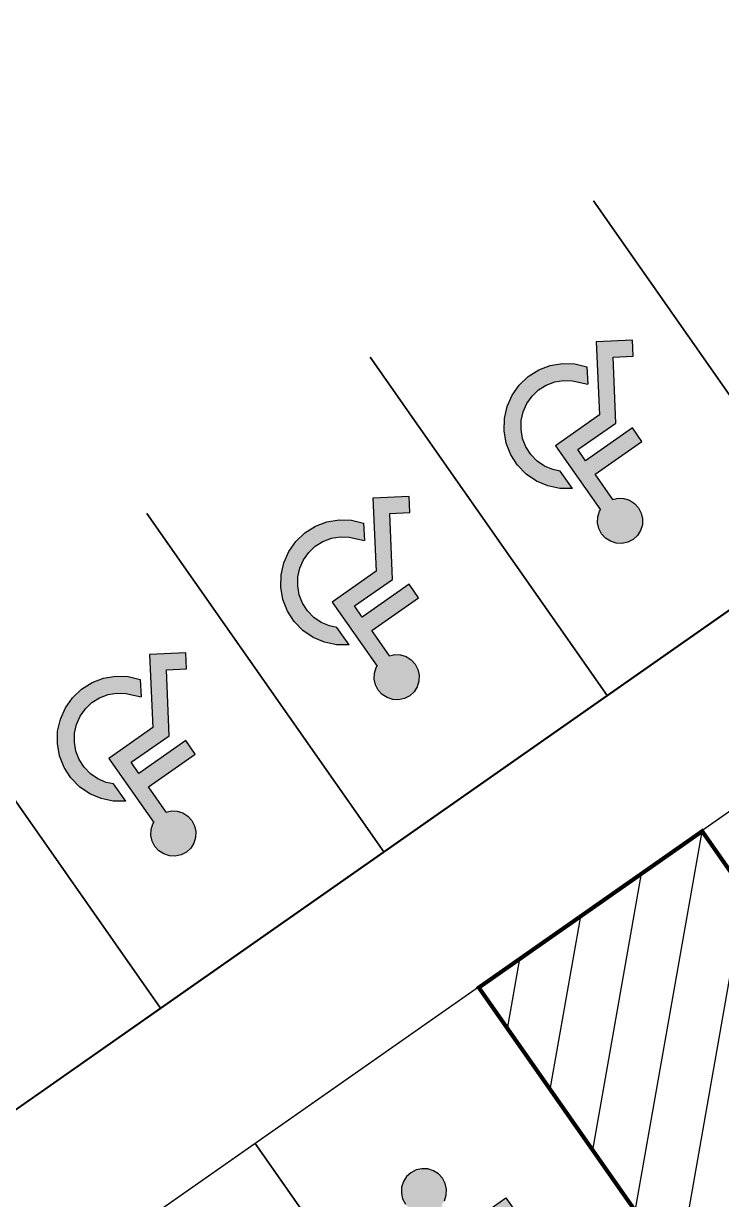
# Model space of a CAD drawing. Header units: millimetres. Extents: x 152904052 to 153933663, y 538271515 to 539240469.
# Drawn here: x 153315721 to 153324168, y 538655400 to 538669638 of the extents above; entities that cross this region are included whole.
import ezdxf

# ---------------------------------------------------------------- set-up
doc = ezdxf.new("R2010")
doc.units = ezdxf.units.MM
doc.layers.add('SCHM', color=9, linetype='Continuous')

msp = doc.modelspace()

# ---------------------------------------------------------------- hatches: boundary and pattern name
at = {"layer": 'SCHM'}
for points in [[(153323116.7, 538663827.1), (153323165, 538663774.3), (153323198.1, 538663710.8), (153323213.6, 538663641), (153323210.4, 538663569.5), (153323188.9, 538663501.2), (153323150.5, 538663440.9), (153323097.7, 538663392.5), (153323034.2, 538663359.5), (153322964.4, 538663344), (153322892.9, 538663347.1), (153322824.6, 538663368.6), (153322764.2, 538663407.1), (153322715.9, 538663459.8), (153322682.8, 538663523.3), (153322667.4, 538663593.2), (153322670.5, 538663664.7), (153322692, 538663732.9), (153322702.7, 538663749.8), (153322159.1, 538664526.2), (153322691, 538664898.7), (153322653.5, 538665784.8), (153323090.6, 538665803.4), (153323098.9, 538665608.7), (153322856.3, 538665598.4), (153322890.2, 538664800.3), (153322430.4, 538664478.4), (153322524.1, 538664344.6), (153323090.3, 538664741.1), (153323205.6, 538664576.5), (153322639.4, 538664180), (153322852.3, 538663875.9), (153322916.6, 538663890.2), (153322988.1, 538663887.1), (153323056.3, 538663865.5)], [(153322128.2, 538664236.2), (153322216.7, 538664217.8), (153322363.5, 538664008.1), (153322213.4, 538664009.2), (153322066.5, 538664039.8), (153321928.5, 538664098.7), (153321804.8, 538664183.6), (153321700.2, 538664291.2), (153321618.7, 538664417.2), (153321563.7, 538664556.8), (153321537.2, 538664704.5), (153321540.2, 538664854.5), (153321572.7, 538665001), (153321633.4, 538665138.2), (153321719.9, 538665260.8), (153321828.8, 538665364), (153321955.9, 538665443.8), (153322096.1, 538665497.1), (153322244.2, 538665521.7), (153322394.1, 538665516.7), (153322540.2, 538665482.3), (153322549.2, 538665269.7), (153322367, 538665312.6), (153322257.7, 538665316.3), (153322149.8, 538665298.3), (153322047.5, 538665259.5), (153321954.9, 538665201.4), (153321875.5, 538665126.2), (153321812.5, 538665036.8), (153321768.3, 538664936.8), (153321744.6, 538664830), (153321742.4, 538664720.6), (153321761.7, 538664613), (153321801.8, 538664511.3), (153321861.2, 538664419.4), (153321937.4, 538664341), (153322027.6, 538664279.1)], [(153320413.5, 538661934.3), (153320461.8, 538661881.5), (153320494.9, 538661818), (153320510.4, 538661748.2), (153320507.2, 538661676.7), (153320485.7, 538661608.4), (153320447.3, 538661548.1), (153320394.5, 538661499.7), (153320331, 538661466.7), (153320261.1, 538661451.2), (153320189.7, 538661454.3), (153320121.4, 538661475.8), (153320061, 538661514.3), (153320012.7, 538661567), (153319979.6, 538661630.5), (153319964.2, 538661700.4), (153319967.3, 538661771.9), (153319988.8, 538661840.1), (153319999.5, 538661857), (153319455.9, 538662633.4), (153319987.8, 538663005.9), (153319950.3, 538663892), (153320387.4, 538663910.6), (153320395.7, 538663715.9), (153320153.1, 538663705.6), (153320187, 538662907.5), (153319727.2, 538662585.6), (153319820.9, 538662451.8), (153320387.1, 538662848.3), (153320502.4, 538662683.7), (153319936.2, 538662287.1), (153320149.1, 538661983.1), (153320213.4, 538661997.4), (153320284.9, 538661994.3), (153320353.1, 538661972.7)], [(153319425, 538662343.4), (153319513.5, 538662325), (153319660.3, 538662115.3), (153319510.2, 538662116.4), (153319363.3, 538662147), (153319225.3, 538662205.9), (153319101.6, 538662290.8), (153318997, 538662398.4), (153318915.5, 538662524.4), (153318860.5, 538662664), (153318834, 538662811.7), (153318837, 538662961.7), (153318869.5, 538663108.2), (153318930.2, 538663245.4), (153319016.7, 538663368), (153319125.6, 538663471.2), (153319252.7, 538663551), (153319392.9, 538663604.3), (153319541, 538663628.9), (153319690.9, 538663623.9), (153319837, 538663589.5), (153319846, 538663376.9), (153319663.8, 538663419.8), (153319554.5, 538663423.5), (153319446.6, 538663405.5), (153319344.3, 538663366.7), (153319251.7, 538663308.6), (153319172.3, 538663233.4), (153319109.3, 538663144), (153319065.1, 538663044), (153319041.4, 538662937.2), (153319039.2, 538662827.8), (153319058.5, 538662720.2), (153319098.6, 538662618.5), (153319158, 538662526.6), (153319234.2, 538662448.2), (153319324.4, 538662386.3)], [(153317710.3, 538660041.5), (153317758.6, 538659988.7), (153317791.7, 538659925.2), (153317807.2, 538659855.4), (153317804, 538659783.9), (153317782.5, 538659715.6), (153317744.1, 538659655.3), (153317691.3, 538659606.9), (153317627.8, 538659573.9), (153317557.9, 538659558.4), (153317486.4, 538659561.5), (153317418.2, 538659583), (153317357.8, 538659621.5), (153317309.5, 538659674.2), (153317276.4, 538659737.7), (153317261, 538659807.6), (153317264.1, 538659879.1), (153317285.6, 538659947.3), (153317296.3, 538659964.2), (153316752.7, 538660740.6), (153317284.6, 538661113.1), (153317247.1, 538661999.2), (153317684.2, 538662017.8), (153317692.5, 538661823.1), (153317449.9, 538661812.8), (153317483.8, 538661014.7), (153317024, 538660692.8), (153317117.7, 538660559), (153317683.9, 538660955.5), (153317799.2, 538660790.8), (153317233, 538660394.3), (153317445.9, 538660090.3), (153317510.2, 538660104.6), (153317581.7, 538660101.5), (153317649.9, 538660079.9)], [(153316721.8, 538660450.6), (153316810.3, 538660432.2), (153316957, 538660222.5), (153316807, 538660223.6), (153316660.1, 538660254.2), (153316522.1, 538660313.1), (153316398.4, 538660398), (153316293.8, 538660505.6), (153316212.3, 538660631.6), (153316157.3, 538660771.2), (153316130.8, 538660918.9), (153316133.8, 538661068.9), (153316166.3, 538661215.4), (153316227, 538661352.6), (153316313.5, 538661475.2), (153316422.4, 538661578.4), (153316549.4, 538661658.2), (153316689.7, 538661711.5), (153316837.8, 538661736), (153316987.7, 538661731.1), (153317133.8, 538661696.7), (153317142.8, 538661484.1), (153316960.6, 538661527), (153316851.3, 538661530.7), (153316743.4, 538661512.7), (153316641.1, 538661473.9), (153316548.5, 538661415.8), (153316469.1, 538661340.6), (153316406.1, 538661251.2), (153316361.9, 538661151.2), (153316338.2, 538661044.4), (153316336, 538660935), (153316355.3, 538660827.4), (153316395.4, 538660725.6), (153316454.7, 538660633.8), (153316531, 538660555.4), (153316621.2, 538660493.5)], [(153320824.5, 538655593.9), (153320791.5, 538655657.4), (153320743.1, 538655710.1), (153320682.8, 538655748.6), (153320614.5, 538655770.1), (153320543, 538655773.2), (153320473.1, 538655757.8), (153320409.6, 538655724.7), (153320356.9, 538655676.4), (153320318.4, 538655616), (153320296.9, 538655547.7), (153320293.8, 538655476.2), (153320309.3, 538655406.4), (153320342.3, 538655342.9), (153320390.7, 538655290.1), (153320451, 538655251.7), (153320519.3, 538655230.2), (153320590.8, 538655227), (153320610.3, 538655231.4), (153321154, 538654454.9), (153321685.9, 538654827.4), (153322505.8, 538654489), (153322672.7, 538654893.5), (153322492.6, 538654967.8), (153322400, 538654743.4), (153321661.6, 538655048.2), (153321201.8, 538654726.3), (153321108.2, 538654860), (153321674.4, 538655256.5), (153321559.1, 538655421.2), (153320992.8, 538655024.7), (153320780, 538655328.7), (153320815.4, 538655384.3), (153320836.9, 538655452.5), (153320840, 538655524)]]:
    msp.add_hatch(color=256, dxfattribs=at).paths.add_polyline_path(points)
h = msp.add_hatch(dxfattribs=at)
h.set_pattern_fill('ANSI31', color=256, scale=200, angle=35)
h.set_pattern_definition([(80, (122809884.9, 494497989), (-625.352923, 110.266593), [])])
h.paths.add_polyline_path([(153324096, 538653874.4), (153326799.2, 538655767.2), (153323934.5, 538659858.6), (153321231.2, 538657965.7)])

# ---------------------------------------------------------------- linework, layer by layer
for p, q in [((153323090.6, 538665803.4), (153322653.5, 538665784.8)), ((153322653.5, 538665784.8), (153322691, 538664898.7)), ((153323098.9, 538665608.7), (153323090.6, 538665803.4)), ((153321955.9, 538665443.8), (153322096.1, 538665497.1)), ((153322096.1, 538665497.1), (153322244.2, 538665521.7)), ((153322244.2, 538665521.7), (153322394.1, 538665516.7)), ((153322394.1, 538665516.7), (153322540.2, 538665482.3)), ((153322540.2, 538665482.3), (153322549.2, 538665269.7)), ((153322856.3, 538665598.4), (153323098.9, 538665608.7)), ((153322890.2, 538664800.3), (153322856.3, 538665598.4)), ((153321719.9, 538665260.8), (153321828.8, 538665364)), ((153321828.8, 538665364), (153321955.9, 538665443.8)), ((153321633.4, 538665138.2), (153321719.9, 538665260.8)), ((153321875.5, 538665126.2), (153321954.9, 538665201.4)), ((153321954.9, 538665201.4), (153322047.5, 538665259.5)), ((153322047.5, 538665259.5), (153322149.8, 538665298.3)), ((153322149.8, 538665298.3), (153322257.7, 538665316.3)), ((153322257.7, 538665316.3), (153322367, 538665312.6)), ((153322367, 538665312.6), (153322549.2, 538665269.7)), ((153321572.7, 538665001), (153321633.4, 538665138.2)), ((153321812.5, 538665036.8), (153321875.5, 538665126.2)), ((153321540.2, 538664854.5), (153321572.7, 538665001)), ((153321744.6, 538664830), (153321768.3, 538664936.8)), ((153321768.3, 538664936.8), (153321812.5, 538665036.8)), ((153321537.2, 538664704.5), (153321540.2, 538664854.5)), ((153321742.4, 538664720.6), (153321744.6, 538664830)), ((153322691, 538664898.7), (153322159.1, 538664526.2)), ((153322430.4, 538664478.4), (153322890.2, 538664800.3)), ((153321563.7, 538664556.8), (153321537.2, 538664704.5)), ((153321761.7, 538664613), (153321742.4, 538664720.6)), ((153323090.3, 538664741.1), (153322524.1, 538664344.6)), ((153323205.6, 538664576.5), (153323090.3, 538664741.1)), ((153321618.7, 538664417.2), (153321563.7, 538664556.8)), ((153321801.8, 538664511.3), (153321761.7, 538664613)), ((153321861.2, 538664419.4), (153321801.8, 538664511.3)), ((153322159.1, 538664526.2), (153322702.7, 538663749.8)), ((153322524.1, 538664344.6), (153322430.4, 538664478.4)), ((153322639.4, 538664180), (153323205.6, 538664576.5)), ((153321700.2, 538664291.2), (153321618.7, 538664417.2)), ((153321937.4, 538664341), (153321861.2, 538664419.4)), ((153322027.6, 538664279.1), (153321937.4, 538664341)), ((153321804.8, 538664183.6), (153321700.2, 538664291.2)), ((153322128.2, 538664236.2), (153322027.6, 538664279.1)), ((153322216.7, 538664217.8), (153322128.2, 538664236.2)), ((153322363.5, 538664008.1), (153322216.7, 538664217.8)), ((153321928.5, 538664098.7), (153321804.8, 538664183.6)), ((153322066.5, 538664039.8), (153321928.5, 538664098.7)), ((153322852.3, 538663875.9), (153322639.4, 538664180)), ((153320387.4, 538663910.6), (153319950.3, 538663892)), ((153320395.7, 538663715.9), (153320387.4, 538663910.6)), ((153322213.4, 538664009.2), (153322066.5, 538664039.8)), ((153322363.5, 538664008.1), (153322213.4, 538664009.2)), ((153319950.3, 538663892), (153319987.8, 538663005.9)), ((153322852.3, 538663875.9), (153322916.6, 538663890.2)), ((153322916.6, 538663890.2), (153322988.1, 538663887.1)), ((153322988.1, 538663887.1), (153323056.3, 538663865.5)), ((153323056.3, 538663865.5), (153323116.7, 538663827.1)), ((153323116.7, 538663827.1), (153323165, 538663774.3)), ((153323165, 538663774.3), (153323198.1, 538663710.8)), ((153319392.9, 538663604.3), (153319541, 538663628.9)), ((153319541, 538663628.9), (153319690.9, 538663623.9)), ((153319690.9, 538663623.9), (153319837, 538663589.5)), ((153320153.1, 538663705.6), (153320395.7, 538663715.9)), ((153320187, 538662907.5), (153320153.1, 538663705.6)), ((153322667.4, 538663593.2), (153322670.5, 538663664.7)), ((153322670.5, 538663664.7), (153322692, 538663732.9)), ((153322692, 538663732.9), (153322702.7, 538663749.8)), ((153323198.1, 538663710.8), (153323213.6, 538663641)), ((153323213.6, 538663641), (153323210.4, 538663569.5)), ((153319125.6, 538663471.2), (153319252.7, 538663551)), ((153319252.7, 538663551), (153319392.9, 538663604.3)), ((153319837, 538663589.5), (153319846, 538663376.9)), ((153322682.8, 538663523.3), (153322667.4, 538663593.2)), ((153322715.9, 538663459.8), (153322682.8, 538663523.3)), ((153323188.9, 538663501.2), (153323150.5, 538663440.9)), ((153323210.4, 538663569.5), (153323188.9, 538663501.2)), ((153318930.2, 538663245.4), (153319016.7, 538663368)), ((153319016.7, 538663368), (153319125.6, 538663471.2)), ((153319251.7, 538663308.6), (153319344.3, 538663366.7)), ((153319344.3, 538663366.7), (153319446.6, 538663405.5)), ((153319446.6, 538663405.5), (153319554.5, 538663423.5)), ((153319554.5, 538663423.5), (153319663.8, 538663419.8)), ((153319663.8, 538663419.8), (153319846, 538663376.9)), ((153322764.2, 538663407.1), (153322715.9, 538663459.8)), ((153322824.6, 538663368.6), (153322764.2, 538663407.1)), ((153322892.9, 538663347.1), (153322824.6, 538663368.6)), ((153322964.4, 538663344), (153322892.9, 538663347.1)), ((153323034.2, 538663359.5), (153322964.4, 538663344)), ((153323097.7, 538663392.5), (153323034.2, 538663359.5)), ((153323150.5, 538663440.9), (153323097.7, 538663392.5)), ((153318869.5, 538663108.2), (153318930.2, 538663245.4)), ((153319109.3, 538663144), (153319172.3, 538663233.4)), ((153319172.3, 538663233.4), (153319251.7, 538663308.6)), ((153318837, 538662961.7), (153318869.5, 538663108.2)), ((153319065.1, 538663044), (153319109.3, 538663144)), ((153318834, 538662811.7), (153318837, 538662961.7)), ((153319039.2, 538662827.8), (153319041.4, 538662937.2)), ((153319041.4, 538662937.2), (153319065.1, 538663044)), ((153319987.8, 538663005.9), (153319455.9, 538662633.4)), ((153318860.5, 538662664), (153318834, 538662811.7)), ((153319058.5, 538662720.2), (153319039.2, 538662827.8)), ((153319727.2, 538662585.6), (153320187, 538662907.5)), ((153320387.1, 538662848.3), (153319820.9, 538662451.8)), ((153320502.4, 538662683.7), (153320387.1, 538662848.3)), ((153318915.5, 538662524.4), (153318860.5, 538662664)), ((153319098.6, 538662618.5), (153319058.5, 538662720.2)), ((153319455.9, 538662633.4), (153319999.5, 538661857)), ((153319936.2, 538662287.1), (153320502.4, 538662683.7)), ((153318997, 538662398.4), (153318915.5, 538662524.4)), ((153319158, 538662526.6), (153319098.6, 538662618.5)), ((153319234.2, 538662448.2), (153319158, 538662526.6)), ((153319820.9, 538662451.8), (153319727.2, 538662585.6)), ((153319101.6, 538662290.8), (153318997, 538662398.4)), ((153319324.4, 538662386.3), (153319234.2, 538662448.2)), ((153319425, 538662343.4), (153319324.4, 538662386.3)), ((153319513.5, 538662325), (153319425, 538662343.4)), ((153319225.3, 538662205.9), (153319101.6, 538662290.8)), ((153319363.3, 538662147), (153319225.3, 538662205.9)), ((153319660.3, 538662115.3), (153319513.5, 538662325)), ((153320149.1, 538661983.1), (153319936.2, 538662287.1)), ((153319510.2, 538662116.4), (153319363.3, 538662147)), ((153319660.3, 538662115.3), (153319510.2, 538662116.4)), ((153317684.2, 538662017.8), (153317247.1, 538661999.2)), ((153317247.1, 538661999.2), (153317284.6, 538661113.1)), ((153317692.5, 538661823.1), (153317684.2, 538662017.8)), ((153320149.1, 538661983.1), (153320213.4, 538661997.4)), ((153320213.4, 538661997.4), (153320284.9, 538661994.3)), ((153320284.9, 538661994.3), (153320353.1, 538661972.7)), ((153320353.1, 538661972.7), (153320413.5, 538661934.3)), ((153320413.5, 538661934.3), (153320461.8, 538661881.5)), ((153317449.9, 538661812.8), (153317692.5, 538661823.1)), ((153317483.8, 538661014.7), (153317449.9, 538661812.8)), ((153319964.2, 538661700.4), (153319967.3, 538661771.9)), ((153319967.3, 538661771.9), (153319988.8, 538661840.1)), ((153319988.8, 538661840.1), (153319999.5, 538661857)), ((153320461.8, 538661881.5), (153320494.9, 538661818)), ((153320494.9, 538661818), (153320510.4, 538661748.2)), ((153316422.4, 538661578.4), (153316549.4, 538661658.2)), ((153316549.4, 538661658.2), (153316689.7, 538661711.5)), ((153316689.7, 538661711.5), (153316837.8, 538661736)), ((153316837.8, 538661736), (153316987.7, 538661731.1)), ((153316987.7, 538661731.1), (153317133.8, 538661696.7)), ((153317133.8, 538661696.7), (153317142.8, 538661484.1)), ((153319979.6, 538661630.5), (153319964.2, 538661700.4)), ((153320012.7, 538661567), (153319979.6, 538661630.5)), ((153320507.2, 538661676.7), (153320485.7, 538661608.4)), ((153320510.4, 538661748.2), (153320507.2, 538661676.7)), ((153316313.5, 538661475.2), (153316422.4, 538661578.4)), ((153316641.1, 538661473.9), (153316743.4, 538661512.7)), ((153316743.4, 538661512.7), (153316851.3, 538661530.7)), ((153316851.3, 538661530.7), (153316960.6, 538661527)), ((153316960.6, 538661527), (153317142.8, 538661484.1)), ((153320061, 538661514.3), (153320012.7, 538661567)), ((153320121.4, 538661475.8), (153320061, 538661514.3)), ((153320394.5, 538661499.7), (153320331, 538661466.7)), ((153320447.3, 538661548.1), (153320394.5, 538661499.7)), ((153320485.7, 538661608.4), (153320447.3, 538661548.1)), ((153316166.3, 538661215.4), (153316227, 538661352.6)), ((153316227, 538661352.6), (153316313.5, 538661475.2)), ((153316469.1, 538661340.6), (153316548.5, 538661415.8)), ((153316548.5, 538661415.8), (153316641.1, 538661473.9)), ((153320189.7, 538661454.3), (153320121.4, 538661475.8)), ((153320261.1, 538661451.2), (153320189.7, 538661454.3)), ((153320331, 538661466.7), (153320261.1, 538661451.2)), ((153316133.8, 538661068.9), (153316166.3, 538661215.4)), ((153316361.9, 538661151.2), (153316406.1, 538661251.2)), ((153316406.1, 538661251.2), (153316469.1, 538661340.6)), ((153316130.8, 538660918.9), (153316133.8, 538661068.9)), ((153316338.2, 538661044.4), (153316361.9, 538661151.2)), ((153317284.6, 538661113.1), (153316752.7, 538660740.6)), ((153316157.3, 538660771.2), (153316130.8, 538660918.9)), ((153316336, 538660935), (153316338.2, 538661044.4)), ((153316355.3, 538660827.4), (153316336, 538660935)), ((153317024, 538660692.8), (153317483.8, 538661014.7)), ((153317683.9, 538660955.5), (153317117.7, 538660559)), ((153317799.2, 538660790.8), (153317683.9, 538660955.5)), ((153316395.4, 538660725.6), (153316355.3, 538660827.4)), ((153317233, 538660394.3), (153317799.2, 538660790.8)), ((153316212.3, 538660631.6), (153316157.3, 538660771.2)), ((153316293.8, 538660505.6), (153316212.3, 538660631.6)), ((153316454.7, 538660633.8), (153316395.4, 538660725.6)), ((153316531, 538660555.4), (153316454.7, 538660633.8)), ((153316752.7, 538660740.6), (153317296.3, 538659964.2)), ((153317117.7, 538660559), (153317024, 538660692.8)), ((153316398.4, 538660398), (153316293.8, 538660505.6)), ((153316621.2, 538660493.5), (153316531, 538660555.4)), ((153316721.8, 538660450.6), (153316621.2, 538660493.5)), ((153316522.1, 538660313.1), (153316398.4, 538660398)), ((153316810.3, 538660432.2), (153316721.8, 538660450.6)), ((153316957, 538660222.5), (153316810.3, 538660432.2)), ((153317445.9, 538660090.3), (153317233, 538660394.3)), ((153316660.1, 538660254.2), (153316522.1, 538660313.1)), ((153316807, 538660223.6), (153316660.1, 538660254.2)), ((153316957, 538660222.5), (153316807, 538660223.6)), ((153317445.9, 538660090.3), (153317510.2, 538660104.6)), ((153317510.2, 538660104.6), (153317581.7, 538660101.5)), ((153317581.7, 538660101.5), (153317649.9, 538660079.9)), ((153317649.9, 538660079.9), (153317710.3, 538660041.5)), ((153317264.1, 538659879.1), (153317285.6, 538659947.3)), ((153317285.6, 538659947.3), (153317296.3, 538659964.2)), ((153317710.3, 538660041.5), (153317758.6, 538659988.7)), ((153317758.6, 538659988.7), (153317791.7, 538659925.2)), ((153317791.7, 538659925.2), (153317807.2, 538659855.4)), ((153317261, 538659807.6), (153317264.1, 538659879.1)), ((153317276.4, 538659737.7), (153317261, 538659807.6)), ((153317804, 538659783.9), (153317782.5, 538659715.6)), ((153317807.2, 538659855.4), (153317804, 538659783.9)), ((153317309.5, 538659674.2), (153317276.4, 538659737.7)), ((153317357.8, 538659621.5), (153317309.5, 538659674.2)), ((153317744.1, 538659655.3), (153317691.3, 538659606.9)), ((153317782.5, 538659715.6), (153317744.1, 538659655.3)), ((153317418.2, 538659583), (153317357.8, 538659621.5)), ((153317486.4, 538659561.5), (153317418.2, 538659583)), ((153317557.9, 538659558.4), (153317486.4, 538659561.5)), ((153317627.8, 538659573.9), (153317557.9, 538659558.4)), ((153317691.3, 538659606.9), (153317627.8, 538659573.9)), ((153320356.9, 538655676.4), (153320318.4, 538655616)), ((153320409.6, 538655724.7), (153320356.9, 538655676.4)), ((153320473.1, 538655757.8), (153320409.6, 538655724.7)), ((153320543, 538655773.2), (153320473.1, 538655757.8)), ((153320614.5, 538655770.1), (153320543, 538655773.2)), ((153320682.8, 538655748.6), (153320614.5, 538655770.1)), ((153320743.1, 538655710.1), (153320682.8, 538655748.6)), ((153320791.5, 538655657.4), (153320743.1, 538655710.1)), ((153320824.5, 538655593.9), (153320791.5, 538655657.4)), ((153320296.9, 538655547.7), (153320293.8, 538655476.2)), ((153320318.4, 538655616), (153320296.9, 538655547.7)), ((153320840, 538655524), (153320824.5, 538655593.9)), ((153320836.9, 538655452.5), (153320840, 538655524)), ((153320293.8, 538655476.2), (153320309.3, 538655406.4)), ((153320309.3, 538655406.4), (153320342.3, 538655342.9)), ((153320815.4, 538655384.3), (153320836.9, 538655452.5)), ((153320992.8, 538655024.7), (153321559.1, 538655421.2)), ((153321559.1, 538655421.2), (153321674.4, 538655256.5))]:
    msp.add_line(p, q, dxfattribs=at)
at = {"layer": 'SCHM', "ltscale": 0.0008}
msp.add_lwpolyline([(153341837.2, 538667852.2, -1), (153339584.5, 538666274.8), (153337447.9, 538669326.2), (153211134.7, 538580880.7), (153213271.3, 538577829.3, -1), (153211018.6, 538576252), (153205598.3, 538583993, -1), (153207851, 538585570.3), (153209987.5, 538582519), (153336300.8, 538670964.5), (153334164.2, 538674015.8, -1), (153336416.9, 538675593.2)], format="xyb", close=True, dxfattribs=at)
at = {"layer": 'SCHM'}
for points in [[(153325323, 538669382.2), (153328190.9, 538665286.4), (153325487.7, 538663393.6), (153322619.8, 538667489.4)], [(153322619.8, 538667489.4), (153325487.7, 538663393.6), (153322784.5, 538661500.8), (153319916.6, 538665596.6)], [(153319916.6, 538665596.6), (153322784.5, 538661500.8), (153320081.3, 538659608), (153317213.4, 538663703.8)], [(153317213.4, 538663703.8), (153320081.3, 538659608), (153317378.1, 538657715.2), (153314510.2, 538661811)], [(153314510.2, 538661811), (153317378.1, 538657715.2), (153314674.9, 538655822.4), (153311807, 538659918.2)], [(153329502.4, 538657660.1), (153326634.5, 538661755.8), (153323931.3, 538659863), (153326799.2, 538655767.2)], [(153324096, 538653874.4), (153321228.1, 538657970.2), (153318524.9, 538656077.4), (153321392.8, 538651981.6)], [(153321392.8, 538651981.6), (153318524.9, 538656077.4), (153315821.7, 538654184.6), (153318689.6, 538650088.8)]]:
    msp.add_lwpolyline(points, dxfattribs=at)
at = {"layer": 'SCHM', "const_width": 50}
msp.add_lwpolyline([(153324096, 538653874.4), (153326799.2, 538655767.2), (153323934.5, 538659858.6), (153321231.2, 538657965.7)], close=True, dxfattribs=at)

doc.saveas('drawing.dxf')
